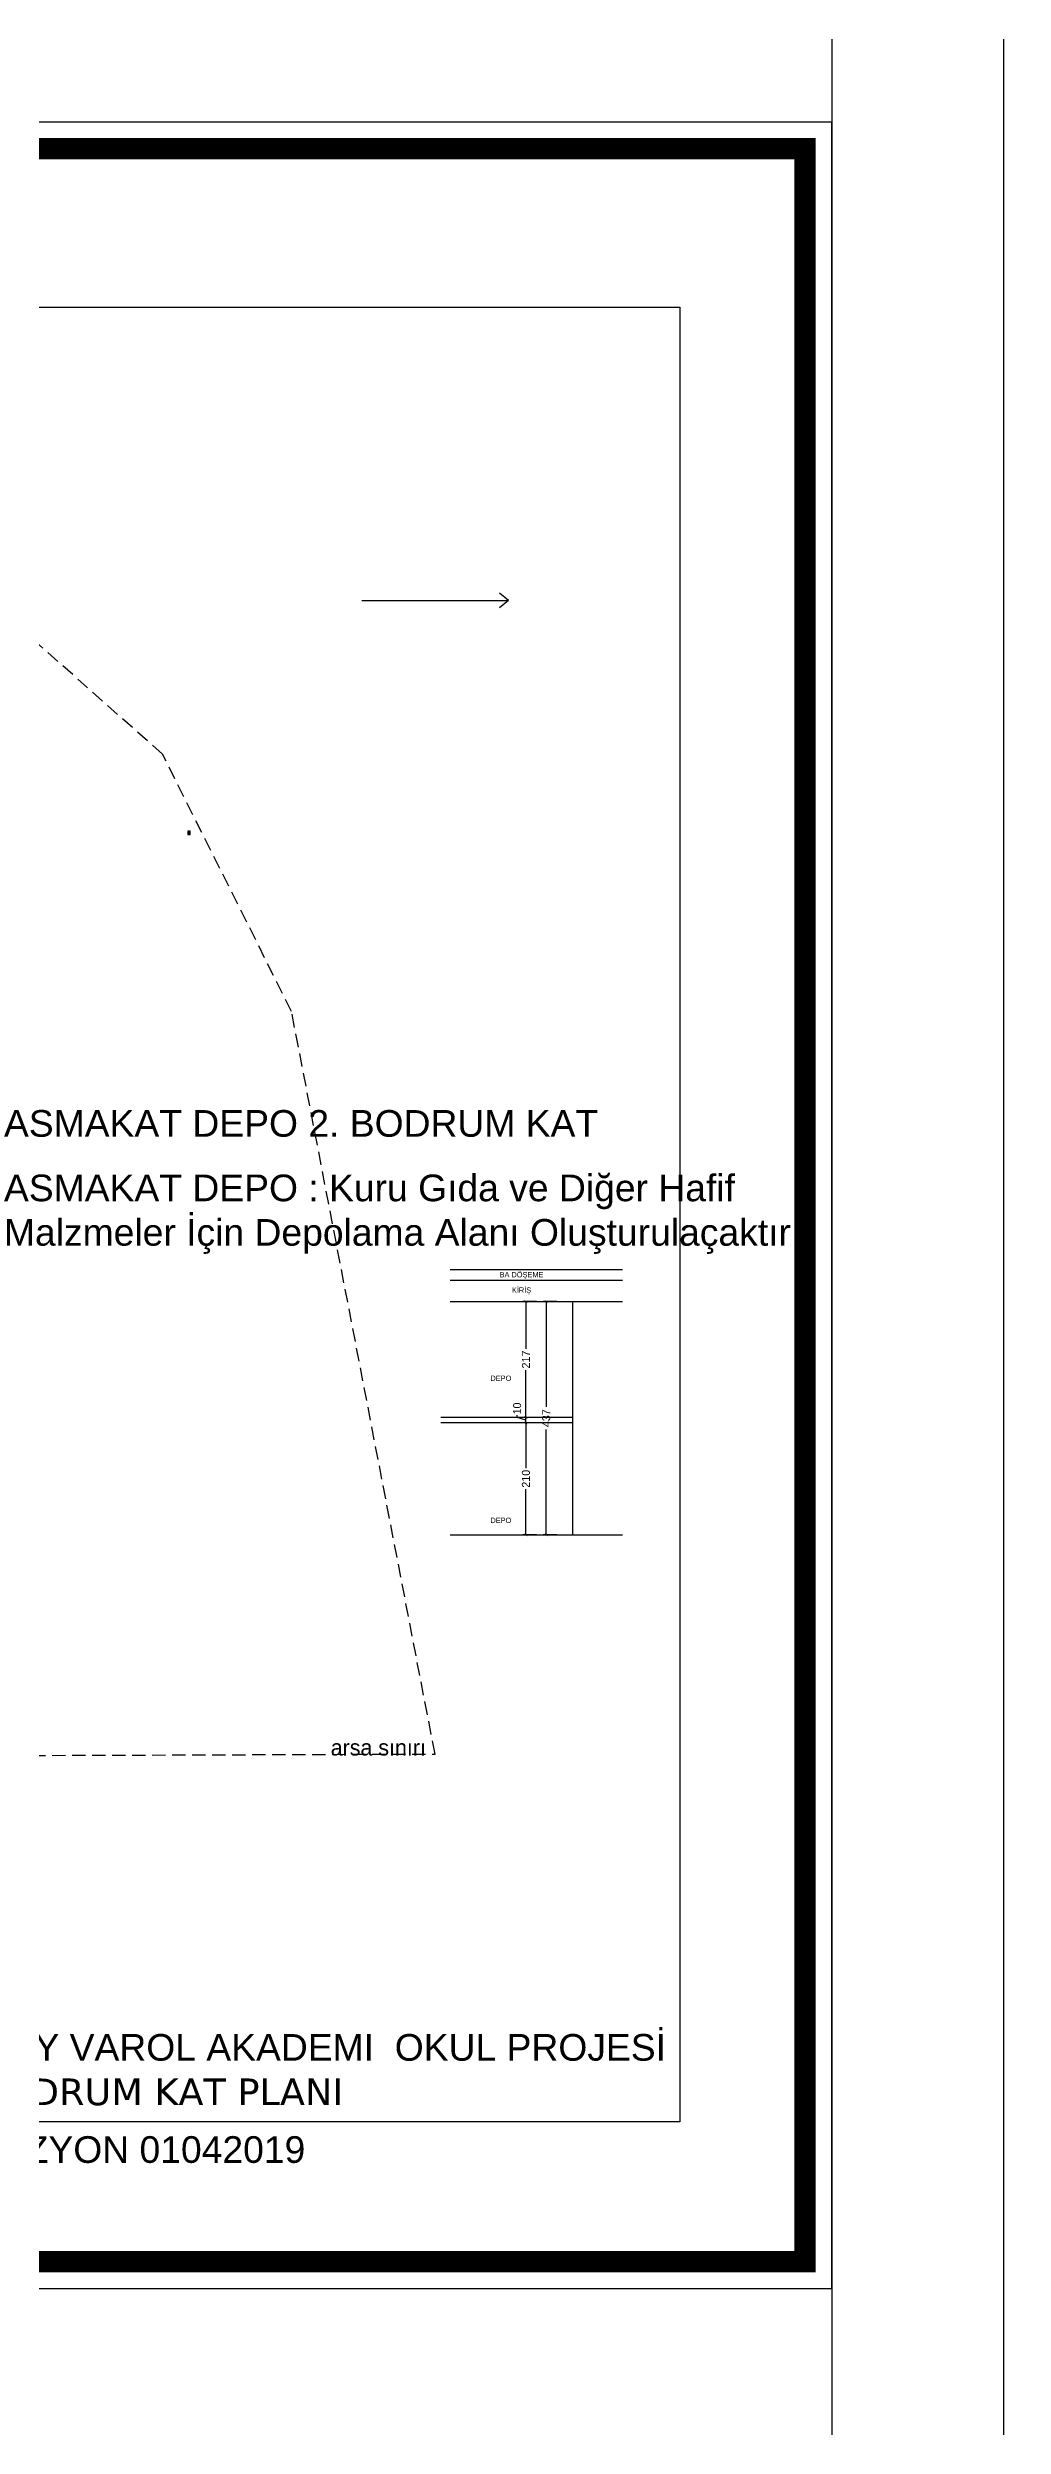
# Model space of a CAD drawing. Header units: millimetres. Extents: x -29311 to -3405, y 28913 to 42880.
# Drawn here: x -5197 to -3405, y 33570 to 38030 of the extents above; entities that cross this region are included whole.
import ezdxf

# ---------------------------------------------------------------- set-up
doc = ezdxf.new("R2010")
doc.units = ezdxf.units.MM
doc.linetypes.add('( Hidden )', pattern=[0.375, 0.25, -0.125])
for name, color, linetype in [('A-BA', 1, 'Continuous'), ('A-DUVAR-ALCIPAN-CELIK', 144, 'Continuous'), ('A-MERDIVEN', 125, 'Continuous'), ('A-TAVAN-ALCIPAN', 193, 'Continuous'), ('vaz_bina2', 161, 'Continuous'), ('yazı1', 7, 'Continuous'), ('Yazılar', 253, 'Continuous')]:
    doc.layers.add(name, color=color, linetype=linetype)
doc.layers.add('TES_SU', color=150, linetype='Continuous', lineweight=25)
doc.styles.add('HA_SMART', font='')
doc.styles.get("Standard").update_dxf_attribs({"font": 'arial.ttf'})
doc.styles.get('HA_SMART').set_extended_font_data('Sakkal Majalla')
doc.dimstyles.new('1-100HA', dxfattribs={"dimtxt": 15, "dimasz": 5, "dimexe": 6, "dimexo": 0, "dimgap": 2, "dimtad": 0, "dimdec": 1, "dimrnd": 0.5, "dimzin": 11, "dimtxsty": 'HA_SMART', "dimblk": 'ARCHTICK', "dimcen": 3, "dimdle": 1.25, "dimclrd": 256, "dimclrt": 7, "dimadec": 0, "dimazin": 0, "dimtfac": 1.25, "dimtdec": 1, "dimtofl": 0, "dimtmove": 1, "dimatfit": 3, "dimldrblk": 'ARCHTICK', "dimfxl": 20, "dimfxlon": 1, "dimtolj": 1, "dimtzin": 0, "dimarcsym": 0})

# ---------------------------------------------------------------- blocks, each defined once
blk = doc.blocks.new('ANTET')
at = {"color": 251, "const_width": 20, "elevation": 0}
blk.add_lwpolyline([(-18595, -50619.4), (-18595, -52600.1), (-14668.2, -52600.1), (-14668.2, -50619.4)], close=True, dxfattribs=at)
at = {"layer": 'Yazılar', "elevation": 0}
for points in [[(-18620, -50594.4), (-18620, -52625.1), (-14643.2, -52625.1), (-14643.2, -50594.4)], [(-18397.9, -50768), (-14785.5, -50768), (-14785.5, -52468.9), (-18397.9, -52468.9)]]:
    blk.add_lwpolyline(points, close=True, dxfattribs=at)
blk = doc.blocks.new('40 60')
at = {"layer": 'A-DUVAR-ALCIPAN-CELIK'}
for points in [[(82132.2, 6001.7), (82132.2, 6007.7), (82128.2, 6007.7), (82128.2, 6001.7)], [(82132, 6001.8), (82132, 6007.5), (82128.3, 6007.5), (82128.3, 6001.8)]]:
    blk.add_lwpolyline(points, close=True, dxfattribs=at)
blk.add_lwpolyline([(82128.3, 6007.5), (82132, 6001.8)], dxfattribs=at)
blk = doc.blocks.new('_ArchTick')
at = {"color": 0, "linetype": 'ByBlock', "const_width": 0.15}
blk.add_lwpolyline([(-0.5, -0.5), (0.5, 0.5)], dxfattribs=at)
blk = doc.blocks.new('*D247')
at = {"layer": 'A-TAVAN-ALCIPAN', "lineweight": -2, "transparency": 16777216}
for p, q in [((-4300.4, 35680.4), (-4300.4, 35590.5)), ((-4300.4, 35460.9), (-4300.4, 35550.8))]:
    blk.add_line(p, q, dxfattribs=at)
at = {"layer": 'A-TAVAN-ALCIPAN', "color": 0, "lineweight": -2, "transparency": 16777216}
for p, q in [((-4280.9, 35679.1), (-4306.4, 35679.1)), ((-4280.9, 35462.1), (-4306.4, 35462.1))]:
    blk.add_line(p, q, dxfattribs=at)
at = {"layer": 'DEFPOINTS', "color": 0, "transparency": 16777216}
for p in [(-4280.9, 35679.1), (-4300.4, 35462.1), (-4280.9, 35462.1)]:
    blk.add_point(p, dxfattribs=at)
at = {"layer": 'A-TAVAN-ALCIPAN', "lineweight": -2, "transparency": 16777216, "xscale": 5, "yscale": 5, "zscale": 5}
for p, rotation in [((-4300.4, 35679.1), 90), ((-4300.4, 35462.1), 270)]:
    blk.add_blockref('_ArchTick', p, dxfattribs=dict(at, rotation=rotation))
at = {"layer": 'A-TAVAN-ALCIPAN', "color": 7, "transparency": 16777216, "insert": (-4300.4, 35570.6), "char_height": 15, "attachment_point": 5, "rotation": 90, "style": 'HA_SMART'}
blk.add_mtext('\\A1;217', dxfattribs=at)
blk = doc.blocks.new('*D248')
at = {"layer": 'A-TAVAN-ALCIPAN', "color": 0, "lineweight": -2, "transparency": 16777216}
for p, q in [((-4280.9, 35452.1), (-4306.4, 35452.1)), ((-4280.4, 35242.1), (-4306.4, 35242.1))]:
    blk.add_line(p, q, dxfattribs=at)
at = {"layer": 'A-TAVAN-ALCIPAN', "lineweight": -2, "transparency": 16777216}
for p, q in [((-4300.4, 35453.4), (-4300.4, 35367)), ((-4300.4, 35240.9), (-4300.4, 35327.3))]:
    blk.add_line(p, q, dxfattribs=at)
at = {"layer": 'DEFPOINTS', "color": 0, "transparency": 16777216}
for p in [(-4280.9, 35452.1), (-4300.4, 35242.1), (-4251.9, 35242.1)]:
    blk.add_point(p, dxfattribs=at)
at = {"layer": 'A-TAVAN-ALCIPAN', "lineweight": -2, "transparency": 16777216, "xscale": 5, "yscale": 5, "zscale": 5}
for p, rotation in [((-4300.4, 35452.1), 90), ((-4300.4, 35242.1), 270)]:
    blk.add_blockref('_ArchTick', p, dxfattribs=dict(at, rotation=rotation))
at = {"layer": 'A-TAVAN-ALCIPAN', "color": 7, "transparency": 16777216, "insert": (-4300.4, 35347.1), "char_height": 15, "attachment_point": 5, "rotation": 90, "style": 'HA_SMART'}
blk.add_mtext('\\A1;210', dxfattribs=at)
blk = doc.blocks.new('*D249')
at = {"layer": 'A-TAVAN-ALCIPAN', "lineweight": -2, "transparency": 16777216}
for p, q in [((-4262.3, 35680.4), (-4262.3, 35481.9)), ((-4262.3, 35240.9), (-4262.3, 35439.3))]:
    blk.add_line(p, q, dxfattribs=at)
at = {"layer": 'A-TAVAN-ALCIPAN', "color": 0, "lineweight": -2, "transparency": 16777216}
for p, q in [((-4242.3, 35679.1), (-4268.3, 35679.1)), ((-4242.3, 35242.1), (-4268.3, 35242.1))]:
    blk.add_line(p, q, dxfattribs=at)
at = {"layer": 'DEFPOINTS', "color": 0, "transparency": 16777216}
for p in [(-4237.4, 35679.1), (-4262.3, 35242.1), (-4237.4, 35242.1)]:
    blk.add_point(p, dxfattribs=at)
at = {"layer": 'A-TAVAN-ALCIPAN', "lineweight": -2, "transparency": 16777216, "xscale": 5, "yscale": 5, "zscale": 5}
for p, rotation in [((-4262.3, 35679.1), 90), ((-4262.3, 35242.1), 270)]:
    blk.add_blockref('_ArchTick', p, dxfattribs=dict(at, rotation=rotation))
at = {"layer": 'A-TAVAN-ALCIPAN', "color": 7, "transparency": 16777216, "insert": (-4262.3, 35460.6), "char_height": 15, "attachment_point": 5, "rotation": 90, "style": 'HA_SMART'}
blk.add_mtext('\\A1;437', dxfattribs=at)
blk = doc.blocks.new('*D250')
at = {"layer": 'A-TAVAN-ALCIPAN', "lineweight": -2, "transparency": 16777216}
for p, q in [((-4316.9, 35462.1), (-4316.9, 35466.1)), ((-4300.4, 35457.1), (-4316.9, 35462.1)), ((-4300.4, 35450.9), (-4300.4, 35463.4))]:
    blk.add_line(p, q, dxfattribs=at)
at = {"layer": 'A-TAVAN-ALCIPAN', "color": 0, "lineweight": -2, "transparency": 16777216}
for p, q in [((-4293.6, 35462.1), (-4306.4, 35462.1)), ((-4280.9, 35452.1), (-4306.4, 35452.1))]:
    blk.add_line(p, q, dxfattribs=at)
at = {"layer": 'DEFPOINTS', "color": 0, "transparency": 16777216}
for p in [(-4300.4, 35462.1), (-4293.6, 35462.1), (-4280.9, 35452.1)]:
    blk.add_point(p, dxfattribs=at)
at = {"layer": 'A-TAVAN-ALCIPAN', "lineweight": -2, "transparency": 16777216, "xscale": 5, "yscale": 5, "zscale": 5}
for p, rotation in [((-4300.4, 35462.1), 90), ((-4300.4, 35452.1), 270)]:
    blk.add_blockref('_ArchTick', p, dxfattribs=dict(at, rotation=rotation))
at = {"layer": 'A-TAVAN-ALCIPAN', "color": 7, "transparency": 16777216, "insert": (-4316.9, 35478.8), "char_height": 15, "attachment_point": 5, "rotation": 90, "style": 'HA_SMART'}
blk.add_mtext('\\A1;10', dxfattribs=at)

msp = doc.modelspace()

# ---------------------------------------------------------------- linework, layer by layer
at = {"layer": 'A-BA'}
for points in [[(-4442.4, 35739.14), (-4119.38, 35739.14)], [(-4442.4, 35719.14), (-4119.38, 35719.14)], [(-4442.4, 35679.14), (-4119.38, 35679.14)], [(-4213.45, 35462.14), (-4460.02, 35462.14)], [(-4213.45, 35452.14), (-4460.02, 35452.14)], [(-4442.4, 35242.14), (-4119.38, 35242.14)]]:
    msp.add_lwpolyline(points, dxfattribs=at)
at = {"layer": 'A-MERDIVEN'}
for points in [[(-4607.81, 36993.75), (-4332.81, 36993.75)], [(-4332.81, 36993.75), (-4350.23, 37007.68)], [(-4332.81, 36993.75), (-4350.23, 36979.82)]]:
    msp.add_lwpolyline(points, dxfattribs=at)
at = {"layer": 'A-TAVAN-ALCIPAN'}
msp.add_lwpolyline([(-4213.45, 35679.14), (-4213.45, 35242.14)], dxfattribs=at)
at = {"layer": 'TES_SU'}
for points in [[(-20558.84, 42879.74), (-3405.49, 42879.74), (-3405.49, 28913.48), (-20558.84, 28913.48)], [(-19984.54, 42302.15), (-3727.34, 42302.15), (-3727.34, 29417.64), (-19984.54, 29417.64)]]:
    msp.add_lwpolyline(points, close=True, dxfattribs=at)
at = {"layer": 'vaz_bina2', "linetype": '( Hidden )', "ltscale": 100}
msp.add_lwpolyline([(-10745.16, 36675.77), (-10501.58, 34809.57), (-5488.57, 34827.39), (-4470.79, 34831), (-4739.72, 36223.25), (-4981.51, 36705.57), (-5309.76, 36996.23), (-5666.95, 37184.85), (-6038.1, 37294.92), (-6406.89, 37344.3), (-10810.15, 37173.63)], close=True, dxfattribs=at)

# ---------------------------------------------------------------- block references
at = {"xscale": 2, "yscale": 2, "zscale": 2}
msp.add_blockref('ANTET', (25559.14, 139079.37, 0), dxfattribs=at)
at = {"layer": 'A-DUVAR-ALCIPAN-CELIK'}
msp.add_blockref('40 60', (-87062.08, 30553.43), dxfattribs=at)

# ---------------------------------------------------------------- texts
at = {"layer": 'A-TAVAN-ALCIPAN', "color": 7, "char_height": 10, "attachment_point": 5, "style": 'HA_SMART'}
for s, insert in [('\\A1;BA DÖŞEME', (-4308.67, 35728.08)), ('\\A1;KİRİŞ', (-4308.67, 35699.25)), ('\\A1;DEPO', (-4347.39, 35535.41)), ('\\A1;DEPO', (-4347.39, 35269.02))]:
    msp.add_mtext(s, dxfattribs=dict(at, insert=insert))
at = {"layer": 'yazı1', "char_height": 50, "width": 1514.585, "attachment_point": 1}
for s, insert in [('ASMAKAT DEPO 2. BODRUM KAT', (-5278.77, 36038.3)), ('ASMAKAT DEPO : Kuru Gıda ve Diğer Hafif Malzmeler İçin Depolama Alanı Oluşturulaçaktır', (-5278.77, 35917.35)), ('KORAY VAROL AKADEMI  OKUL PROJESİ{\\fVerdana|b0|i0|c162|p34;\\P-2.BODRUM KAT PLANI }', (-5419.57, 34305.98))]:
    msp.add_mtext(s, dxfattribs=dict(at, insert=insert))
at = {"layer": 'yazı1', "linetype": 'ByBlock', "insert": (-4666.27, 34858.12), "char_height": 30, "width": 407.0194, "attachment_point": 1, "style": 'HA_SMART'}
msp.add_mtext('arsa sınırı', dxfattribs=at)
at = {"layer": 'yazı1', "color": 1, "insert": (-5401.08, 34114.43), "char_height": 50, "width": 1514.585, "attachment_point": 1}
msp.add_mtext('REVİZYON 01042019', dxfattribs=at)

# ---------------------------------------------------------------- dimensions: what is measured, and where the dimension line sits
at = {"layer": 'A-TAVAN-ALCIPAN'}
for base, p1, p2, picture, middle in [((-4300.36, 35462.14), (-4280.89, 35679.14), (-4280.89, 35462.14), '*D247', (-4300.36, 35570.64)), ((-4262.29, 35242.14), (-4237.36, 35679.14), (-4237.36, 35242.14), '*D249', (-4262.29, 35460.64)), ((-4300.36, 35462.14), (-4280.89, 35452.14), (-4293.62, 35462.14), '*D250', (-4316.86, 35468.09)), ((-4300.36, 35242.14), (-4280.89, 35452.14), (-4251.85, 35242.14), '*D248', (-4300.36, 35347.14))]:
    dim = msp.add_linear_dim(base=base, p1=p1, p2=p2, angle=90, dimstyle='1-100HA', dxfattribs=at)
    dim.commit()
    dim.dimension.update_dxf_attribs({"geometry": picture, "text_midpoint": middle})

doc.saveas('drawing.dxf')
